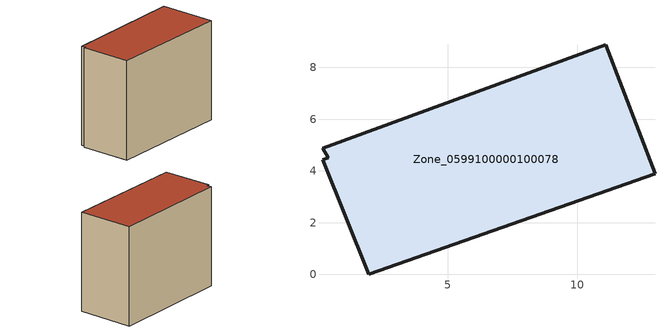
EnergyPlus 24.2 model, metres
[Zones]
Zone_0599100000100078
 floor ground (C_G): 1.94,0 0.16,4.42 0.38,4.51 0.17,4.87 11.09,8.88 13,3.88 z0
 wall outside (C_F): 13,3.88 11.09,8.88 0.17,4.87 0.38,4.51 0.16,4.42 1.94,0 13,3.88 z0:9.58
 roof outside (C_R): 0.16,4.42 1.94,0 13,3.88 11.09,8.88 0.17,4.87 0.38,4.51 z9.58
[BUILDING]
Pand.0599100000100078: North Axis=0; Terrain=City; Loads Convergence Tolerance Value=0.04; Temperature Convergence Tolerance Value=0.4; Solar Distribution=FullExterior; Maximum Number of Warmup Days=25; Minimum Number of Warmup Days=1
[Site:Location]
Rotterdam.The.Hague.AP_ZH_NLD Design_Conditions: Latitude=51.96; Longitude=4.45; Time Zone=1; Elevation=-4.5
[SITE:GROUNDTEMPERATURE:BUILDINGSURFACE]
18, 18, 18, 18, 18, 18, 18, 18, 18, 18, 18, 18
[MATERIAL] Thermal Absorptance=0.9; Solar Absorptance=0.7; Visible Absorptance=0.7
Name | Roughness | Thickness | Conductivity | Density | Specific Heat
G.TI.1946 | MediumSmooth | 0.15 | 1 | 540 | 1210
F.TI.1946 | Rough | 0.3 | 0.857143 | 1920 | 840
R.TI.1946 | MediumRough | 0.2 | 0.1 | 1500 | 1000
[CONSTRUCTION]
C_G: G.TI.1946
C_F: F.TI.1946
C_R: R.TI.1946
[ZONE]
Zone_0599100000100078: Type=1; Multiplier=1; Ceiling Height=Autocalculate; Volume=Autocalculate; Floor Area=autocalculate; Part of Total Floor Area=Yes
[ZONEINFILTRATION:DESIGNFLOWRATE]
Infil_Zone_0599100000100078: Zone or ZoneList or Space or SpaceList=Zone_0599100000100078; Schedule=AlwaysOn; Design Flow Rate Calculation Method=Flow/Area; Flow Rate per Floor Area=0.003; Constant Term Coefficient=1; Temperature Term Coefficient=0; Velocity Term Coefficient=0; Velocity Squared Term Coefficient=0
[HVACTEMPLATE:ZONE:IDEALLOADSAIRSYSTEM]
Zone_0599100000100078: Maximum Heating Supply Air Temperature=50; Minimum Cooling Supply Air Temperature=13; Maximum Heating Supply Air Humidity Ratio=0.0156; Minimum Cooling Supply Air Humidity Ratio=0.0077; Heating Limit=NoLimit; Cooling Limit=NoLimit; Dehumidification Control Type=ConstantSensibleHeatRatio; Cooling Sensible Heat Ratio=0.7; Dehumidification Setpoint=60; Humidification Control Type=None; Humidification Setpoint=30; Outdoor Air Method=None; Outdoor Air Flow Rate per Person=0.00944; Outdoor Air Flow Rate per Zone Floor Area=0; Outdoor Air Flow Rate per Zone=0; Demand Controlled Ventilation Type=None; Outdoor Air Economizer Type=NoEconomizer; Heat Recovery Type=None; Sensible Heat Recovery Effectiveness=0.7; Latent Heat Recovery Effectiveness=0.65
[ZONECONTROL:THERMOSTAT]
ThermostatControl_Zone_0599100000100078: Zone or ZoneList=Zone_0599100000100078; Control Type Schedule=DualSetpointControlType; Control 1=Thermostat_Zone_0599100000100078; Temperature Difference Between Cutout And Setpoint=0
[THERMOSTATSETPOINT:DUALSETPOINT]
Thermostat_Zone_0599100000100078: Heating Setpoint Temperature Schedule=HeatingSetpoint_Zone_0599100000100078; Cooling Setpoint Temperature Schedule=CoolingSetpoint_Zone_0599100000100078
[SCHEDULE:COMPACT]
HeatingSetpoint_Zone_0599100000100078: Through: 12/31, For: AllDays, Until: 24:00, 21
CoolingSetpoint_Zone_0599100000100078: Through: 12/31, For: AllDays, Until: 24:00, 24
DualSetpointControlType: Through: 12/31, For: AllDays, Until: 24:00, 4
AlwaysOn: Through: 12/31, For: AllDays, Until: 24:00, 1
